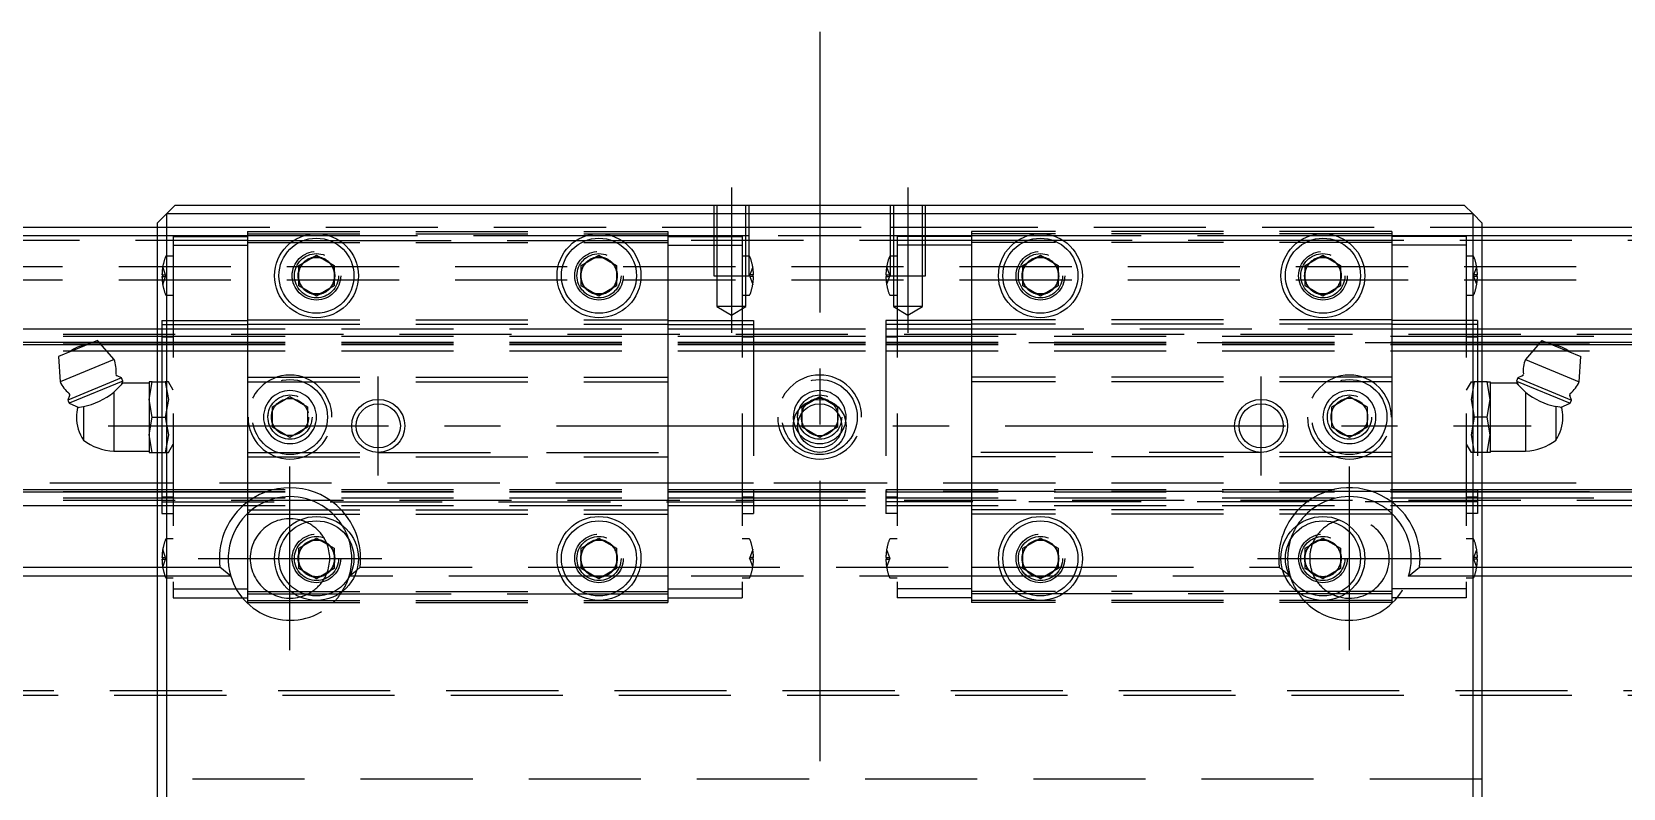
# Model space of a CAD drawing. Extents: x -10 to 750, y -346 to 120.
# Drawn here: x 110.8 to 291, y 34 to 119.6 of the extents above; entities that cross this region are included whole.
import ezdxf

# ---------------------------------------------------------------- set-up
doc = ezdxf.new("R2010")
doc.units = 0
doc.linetypes.add('CENTER', pattern=[50.8, 31.75, -6.35, 6.35, -6.35])
doc.linetypes.add('DASHED', pattern=[19.05, 12.7, -6.35])
doc.layers.get('0').update_dxf_attribs({"linetype": 'CONTINUOUS'})
doc.layers.add('CENTER', color=1, linetype='CENTER')

msp = doc.modelspace()

# ---------------------------------------------------------------- linework, layer by layer
at = {"color": 7, "linetype": 'CONTINUOUS'}
for p, q in [((126, 99), (127, 100)), ((127, 100), (273, 100)), ((273, 100), (274, 99)), ((2, 97.5), (125, 97.5)), ((125, 98), (126, 99)), ((125, -98), (125, 98)), ((274, 99), (126, 99)), ((126, 99), (126, -99)), ((274, 99), (275, 98)), ((274, -99), (274, 99)), ((275, 98), (275, -98)), ((275, 97.5), (398, 97.5)), ((125, 96.5), (1, 96.5)), ((399, 96.5), (275, 96.5)), ((141, 93.15), (143, 94.31)), ((143, 94.31), (145, 93.15)), ((173, 93.15), (175, 94.31)), ((175, 94.31), (177, 93.15)), ((223, 93.15), (225, 94.31)), ((225, 94.31), (227, 93.15)), ((255, 93.15), (257, 94.31)), ((257, 94.31), (259, 93.15)), ((141, 90.85), (141, 93.15)), ((145, 93.15), (145, 90.85)), ((173, 90.85), (173, 93.15)), ((177, 93.15), (177, 90.85)), ((223, 90.85), (223, 93.15)), ((227, 93.15), (227, 90.85)), ((255, 90.85), (255, 93.15)), ((259, 93.15), (259, 90.85)), ((143, 89.69), (141, 90.85)), ((145, 90.85), (143, 89.69)), ((175, 89.69), (173, 90.85)), ((177, 90.85), (175, 89.69)), ((225, 89.69), (223, 90.85)), ((227, 90.85), (225, 89.69)), ((257, 89.69), (255, 90.85)), ((259, 90.85), (257, 89.69)), ((0, 86), (125, 86)), ((275, 86), (400, 86)), ((0, 84.48), (117.73, 84.48)), ((0, 84.2), (117.05, 84.2)), ((118.2, 84.68), (113.77, 82.84)), ((120.07, 82.53), (118.2, 84.68)), ((118.37, 84.48), (125, 84.48)), ((118.62, 84.2), (125, 84.2)), ((275, 84.48), (281.63, 84.48)), ((275, 84.2), (281.38, 84.2)), ((281.8, 84.68), (279.93, 82.53)), ((281.8, 84.68), (286.23, 82.84)), ((282.27, 84.48), (400, 84.48)), ((282.95, 84.2), (400, 84.2)), ((113.77, 82.84), (113.97, 80)), ((120.07, 82.53), (113.97, 80)), ((279.93, 82.53), (286.03, 80)), ((286.03, 80), (286.23, 82.84)), ((120.93, 80.45), (114.83, 77.93)), ((121.08, 80.08), (114.98, 77.56)), ((120.04, 78.83), (121.08, 79.85)), ((120.93, 80.45), (120.42, 80.66)), ((120.9, 79.64), (121.08, 80.08)), ((121.08, 80.08), (120.93, 80.45)), ((124.04, 79.85), (121.08, 79.85)), ((124.4, 80), (124.04, 80)), ((124.04, 80), (124.04, 78)), ((124.04, 78), (124.4, 80)), ((124.4, 80), (125, 80)), ((275.6, 80), (275, 80)), ((275.6, 80), (275.96, 80)), ((275.96, 78), (275.6, 80)), ((275.96, 80), (275.96, 78)), ((278.92, 79.85), (275.96, 79.85)), ((279.07, 80.45), (278.92, 80.08)), ((278.92, 80.08), (279.1, 79.64)), ((278.92, 80.08), (285.02, 77.56)), ((279.96, 78.83), (278.92, 79.85)), ((279.58, 80.66), (279.07, 80.45)), ((279.07, 80.45), (285.17, 77.93)), ((115.04, 78.44), (114.83, 77.93)), ((114.83, 77.93), (114.98, 77.56)), ((114.98, 77.56), (116.1, 77.09)), ((120.04, 78.83), (120.04, 72.15)), ((124.4, 76), (124.04, 78)), ((124.04, 78), (124.04, 74)), ((275.6, 76), (275.96, 78)), ((275.96, 78), (275.96, 74)), ((279.96, 78.83), (279.96, 72.15)), ((283.9, 77.09), (285.02, 77.56)), ((285.17, 77.93), (284.96, 78.44)), ((285.02, 77.56), (285.17, 77.93)), ((115.94, 77.07), (116.6, 77.18)), ((116.6, 77.18), (116.6, 73.4)), ((124.04, 74), (124.4, 76)), ((124.4, 76), (125, 76)), ((275.6, 76), (275, 76)), ((275.96, 74), (275.6, 76)), ((284.06, 77.07), (283.4, 77.18)), ((283.4, 77.18), (283.4, 73.4)), ((124.04, 74), (124.04, 72)), ((124.4, 72), (124.04, 74)), ((275.6, 72), (275.96, 74)), ((275.96, 74), (275.96, 72)), ((120.04, 72.15), (124.04, 72.15)), ((275.96, 72.15), (279.96, 72.15)), ((124.04, 72), (124.4, 72)), ((124.4, 72), (125, 72)), ((275.6, 72), (275, 72)), ((275.96, 72), (275.6, 72)), ((0, 67.8), (125, 67.8)), ((0, 67.52), (125, 67.52)), ((275, 67.8), (400, 67.8)), ((275, 67.52), (400, 67.52)), ((0, 66), (125, 66)), ((275, 66), (400, 66)), ((141, 61.15), (143, 62.31)), ((143, 62.31), (145, 61.15)), ((173, 61.15), (175, 62.31)), ((175, 62.31), (177, 61.15)), ((223, 61.15), (225, 62.31)), ((225, 62.31), (227, 61.15)), ((255, 61.15), (257, 62.31)), ((257, 62.31), (259, 61.15)), ((141, 58.85), (141, 61.15)), ((145, 61.15), (145, 58.85)), ((173, 58.85), (173, 61.15)), ((177, 61.15), (177, 58.85)), ((223, 58.85), (223, 61.15)), ((227, 61.15), (227, 58.85)), ((255, 58.85), (255, 61.15)), ((259, 61.15), (259, 58.85)), ((125, 58), (26.71, 58)), ((27.94, 59), (125, 59)), ((143, 57.69), (141, 58.85)), ((145, 58.85), (143, 57.69)), ((175, 57.69), (173, 58.85)), ((177, 58.85), (175, 57.69)), ((225, 57.69), (223, 58.85)), ((227, 58.85), (225, 57.69)), ((257, 57.69), (255, 58.85)), ((259, 58.85), (257, 57.69)), ((275, 59), (372.06, 59)), ((373.29, 58), (275, 58))]:
    msp.add_line(p, q, dxfattribs=at)
at = {"color": 3, "linetype": 'DASHED'}
for p, q in [((188, 100), (188, 92)), ((188.35, 100), (188.35, 92)), ((191.65, 92), (191.65, 100)), ((192, 92), (192, 100)), ((208, 100), (208, 92)), ((208.35, 100), (208.35, 92)), ((211.65, 92), (211.65, 100)), ((212, 92), (212, 100)), ((125, 97.5), (188, 97.5)), ((188, 97.5), (192, 97.5)), ((192, 97.5), (208, 97.5)), ((208, 97.5), (212, 97.5)), ((212, 97.5), (275, 97.5)), ((135.2, 96), (0.5, 96)), ((135.2, 96.5), (125, 96.5)), ((126.77, 96.45), (126.77, 95.45)), ((126.77, 96.45), (135.2, 96.45)), ((135.2, 97), (135.2, 96)), ((135.2, 97), (182.8, 97)), ((135.2, 96.75), (182.8, 96.75)), ((141.48, 96.5), (135.2, 96.5)), ((135.2, 96), (135.2, 87)), ((135.2, 96), (140.44, 96)), ((135.2, 95.75), (182.8, 95.75)), ((140.44, 96), (141.56, 96)), ((144.52, 96.5), (141.48, 96.5)), ((141.56, 96), (144.44, 96)), ((144.44, 96), (145.56, 96)), ((173.48, 96.5), (144.52, 96.5)), ((145.56, 96), (172.44, 96)), ((172.44, 96), (173.56, 96)), ((176.52, 96.5), (173.48, 96.5)), ((173.56, 96), (176.44, 96)), ((176.44, 96), (177.56, 96)), ((182.8, 96.5), (176.52, 96.5)), ((177.56, 96), (182.8, 96)), ((182.8, 97), (182.8, 96)), ((188, 96.5), (182.8, 96.5)), ((182.8, 96.45), (188, 96.45)), ((182.8, 96), (182.8, 87)), ((217.2, 96), (182.8, 96)), ((192, 96.5), (188, 96.5)), ((188, 96.45), (191.23, 96.45)), ((191.23, 96.45), (191.23, 95.45)), ((208, 96.5), (192, 96.5)), ((212, 96.5), (208, 96.5)), ((208.77, 96.45), (208.77, 95.45)), ((212, 96.45), (208.77, 96.45)), ((217.2, 96.5), (212, 96.5)), ((217.2, 96.45), (212, 96.45)), ((217.2, 97), (217.2, 96)), ((264.8, 97), (217.2, 97)), ((264.8, 96.75), (217.2, 96.75)), ((223.48, 96.5), (217.2, 96.5)), ((217.2, 96), (217.2, 87)), ((222.44, 96), (217.2, 96)), ((264.8, 95.75), (217.2, 95.75)), ((223.56, 96), (222.44, 96)), ((226.52, 96.5), (223.48, 96.5)), ((226.44, 96), (223.56, 96)), ((227.56, 96), (226.44, 96)), ((255.48, 96.5), (226.52, 96.5)), ((254.44, 96), (227.56, 96)), ((255.56, 96), (254.44, 96)), ((258.52, 96.5), (255.48, 96.5)), ((258.44, 96), (255.56, 96)), ((259.56, 96), (258.44, 96)), ((264.8, 96.5), (258.52, 96.5)), ((264.8, 96), (259.56, 96)), ((264.8, 97), (264.8, 96)), ((275, 96.5), (264.8, 96.5)), ((273.23, 96.45), (264.8, 96.45)), ((264.8, 96), (264.8, 87)), ((399.5, 96), (264.8, 96)), ((273.23, 96.45), (273.23, 95.45)), ((126.77, 94.2), (125.99, 94.2)), ((126.77, 95.45), (126.77, 56.55)), ((126.77, 95.45), (135.2, 95.45)), ((182.8, 95.45), (188, 95.45)), ((188, 95.45), (191.23, 95.45)), ((191.23, 95.45), (191.23, 56.55)), ((192, 94.2), (191.23, 94.2)), ((192.01, 94.2), (192, 94.2)), ((208, 94.2), (207.99, 94.2)), ((208.77, 94.2), (208, 94.2)), ((208.77, 95.45), (208.77, 56.55)), ((212, 95.45), (208.77, 95.45)), ((217.2, 95.45), (212, 95.45)), ((273.23, 95.45), (264.8, 95.45)), ((273.23, 95.45), (273.23, 56.55)), ((274.01, 94.2), (273.23, 94.2)), ((400, 93), (0, 93)), ((125.58, 92.1), (125.5, 92.1)), ((125.9, 92.1), (125.58, 93)), ((125.58, 92.1), (125.9, 92.1)), ((125.58, 91.9), (125.58, 92.1)), ((125.9, 92.1), (125.94, 92)), ((125.9, 91.9), (125.94, 92)), ((188, 92), (192, 92)), ((188.35, 92), (188.35, 88.5)), ((191.65, 88.5), (191.65, 92)), ((192.1, 92.1), (192.06, 92)), ((192.1, 91.9), (192.06, 92)), ((192.42, 93), (192.1, 92.1)), ((192.42, 92.1), (192.1, 92.1)), ((192.5, 92.1), (192.42, 92.1)), ((192.42, 92.1), (192.42, 91.9)), ((207.5, 92.1), (207.58, 92.1)), ((207.58, 93), (207.9, 92.1)), ((207.58, 92.1), (207.9, 92.1)), ((207.58, 92.1), (207.58, 91.9)), ((207.9, 92.1), (207.94, 92)), ((207.9, 91.9), (207.94, 92)), ((208, 92), (212, 92)), ((208.35, 92), (208.35, 88.5)), ((211.65, 88.5), (211.65, 92)), ((274.1, 92.1), (274.06, 92)), ((274.1, 91.9), (274.06, 92)), ((274.1, 92.1), (274.42, 93)), ((274.42, 92.1), (274.1, 92.1)), ((274.42, 91.9), (274.42, 92.1)), ((274.42, 92.1), (274.5, 92.1)), ((400, 91.5), (0, 91.5)), ((125.5, 91.9), (125.58, 91.9)), ((125.58, 91), (125.9, 91.9)), ((125.58, 91.9), (125.9, 91.9)), ((192.1, 91.9), (192.42, 91)), ((192.42, 91.9), (192.1, 91.9)), ((192.42, 91.9), (192.5, 91.9)), ((207.58, 91.9), (207.5, 91.9)), ((207.9, 91.9), (207.58, 91)), ((207.58, 91.9), (207.9, 91.9)), ((274.42, 91), (274.1, 91.9)), ((274.42, 91.9), (274.1, 91.9)), ((274.5, 91.9), (274.42, 91.9)), ((125.99, 89.8), (126.77, 89.8)), ((188.35, 88.5), (190, 87.55)), ((191.65, 88.5), (188.35, 88.5)), ((190, 87.55), (191.65, 88.5)), ((191.23, 89.8), (192.01, 89.8)), ((207.99, 89.8), (208.77, 89.8)), ((208.35, 88.5), (210, 87.55)), ((211.65, 88.5), (208.35, 88.5)), ((210, 87.55), (211.65, 88.5)), ((273.23, 89.8), (274.01, 89.8)), ((125.5, 86.93), (126.77, 86.93)), ((125.5, 86.93), (125.5, 84.33)), ((125.5, 86.92), (126.77, 86.92)), ((126.77, 86.93), (135.2, 86.93)), ((135.2, 87), (182.8, 87)), ((135.2, 87), (135.2, 86.5)), ((182.8, 87), (182.8, 86.5)), ((182.8, 86.93), (191.23, 86.93)), ((191.23, 86.93), (192.5, 86.93)), ((191.23, 86.92), (192.5, 86.92)), ((192.5, 86.93), (192.5, 84.33)), ((208.77, 86.93), (207.5, 86.93)), ((207.5, 86.93), (207.5, 84.33)), ((208.77, 86.92), (207.5, 86.92)), ((217.2, 86.93), (208.77, 86.93)), ((217.2, 87), (217.2, 86.5)), ((264.8, 87), (217.2, 87)), ((264.8, 87), (264.8, 86.5)), ((273.23, 86.93), (264.8, 86.93)), ((274.5, 86.93), (273.23, 86.93)), ((274.5, 86.92), (273.23, 86.92)), ((274.5, 86.93), (274.5, 84.33)), ((0, 85.4), (400, 85.4)), ((0, 85.15), (125, 85.15)), ((125, 86), (125.5, 86)), ((125, 85.15), (125.5, 85.15)), ((125.5, 86.46), (126.77, 86.46)), ((125.5, 86), (126.77, 86)), ((125.5, 85.15), (126.77, 85.15)), ((125.5, 85.08), (126.77, 85.08)), ((126.77, 86.46), (135.2, 86.46)), ((126.77, 86), (182.8, 86)), ((126.77, 85.15), (192.5, 85.15)), ((135.2, 86.5), (135.2, 80.5)), ((135.2, 86.5), (182.8, 86.5)), ((182.8, 86.5), (182.8, 80.5)), ((182.8, 86.46), (191.23, 86.46)), ((182.8, 86), (192.5, 86)), ((191.23, 86.46), (192.5, 86.46)), ((191.23, 85.08), (192.5, 85.08)), ((192.5, 86), (207.5, 86)), ((192.5, 85.15), (207.5, 85.15)), ((208.77, 86.46), (207.5, 86.46)), ((207.5, 86), (217.2, 86)), ((207.5, 85.15), (274.5, 85.15)), ((207.5, 85.08), (208.77, 85.08)), ((217.2, 86.46), (208.77, 86.46)), ((217.2, 86.5), (217.2, 80.5)), ((264.8, 86.5), (217.2, 86.5)), ((217.2, 86), (264.8, 86)), ((264.8, 86.5), (264.8, 80.5)), ((273.23, 86.46), (264.8, 86.46)), ((264.8, 86), (274.5, 86)), ((274.5, 86.46), (273.23, 86.46)), ((273.23, 85.08), (274.5, 85.08)), ((274.5, 86), (275, 86)), ((274.5, 85.15), (275, 85.15)), ((275, 85.15), (400, 85.15)), ((0, 84.42), (125.5, 84.42)), ((0, 83.5), (125.5, 83.5)), ((117.05, 84.2), (118.62, 84.2)), ((117.73, 84.48), (118.37, 84.48)), ((125, 84.48), (125.5, 84.48)), ((125, 84.2), (125.5, 84.2)), ((125.5, 84.48), (126.77, 84.48)), ((125.5, 84.42), (126.77, 84.42)), ((125.5, 84.33), (125.5, 80)), ((125.5, 84.2), (126.77, 84.2)), ((125.5, 83.5), (126.77, 83.5)), ((126.77, 84.48), (192.5, 84.48)), ((126.77, 84.42), (192.5, 84.42)), ((126.77, 84.2), (192.5, 84.2)), ((126.77, 83.5), (192.5, 83.5)), ((192.5, 84.48), (207.5, 84.48)), ((192.5, 84.42), (207.5, 84.42)), ((192.5, 84.33), (192.5, 67.67)), ((192.5, 84.2), (207.5, 84.2)), ((192.5, 83.5), (207.5, 83.5)), ((207.5, 84.48), (274.5, 84.48)), ((274.5, 84.42), (207.5, 84.42)), ((207.5, 84.42), (274.5, 84.42)), ((207.5, 84.33), (207.5, 67.67)), ((207.5, 84.2), (274.5, 84.2)), ((207.5, 83.5), (274.5, 83.5)), ((207.5, 83.5), (274.5, 83.5)), ((274.5, 84.48), (275, 84.48)), ((274.5, 84.42), (400, 84.42)), ((274.5, 84.33), (274.5, 67.67)), ((274.5, 84.2), (275, 84.2)), ((274.5, 83.5), (400, 83.5)), ((281.38, 84.2), (282.95, 84.2)), ((281.63, 84.48), (282.27, 84.48)), ((125, 80), (125.87, 80)), ((125.5, 80), (125.5, 72)), ((126.22, 80), (125.87, 80)), ((125.87, 80), (126.22, 78)), ((126.77, 79.06), (126.22, 80)), ((135.2, 80.5), (182.8, 80.5)), ((135.2, 80.5), (135.2, 80)), ((135.2, 80), (135.2, 72)), ((135.2, 80), (182.8, 80)), ((182.8, 80.5), (182.8, 80)), ((182.8, 80), (182.8, 72)), ((217.2, 80.5), (217.2, 80)), ((264.8, 80.5), (217.2, 80.5)), ((217.2, 80), (217.2, 72)), ((264.8, 80), (217.2, 80)), ((264.8, 80.5), (264.8, 80)), ((264.8, 80), (264.8, 72)), ((273.78, 80), (273.23, 79.06)), ((273.78, 80), (274.13, 80)), ((274.13, 80), (273.78, 78)), ((275, 80), (274.13, 80)), ((126.22, 78), (125.87, 76)), ((138, 77.15), (140, 78.31)), ((140, 78.31), (142, 77.15)), ((198, 77.15), (200, 78.31)), ((200, 78.31), (202, 77.15)), ((258, 77.15), (260, 78.31)), ((260, 78.31), (262, 77.15)), ((273.78, 78), (274.13, 76)), ((125, 76), (125.87, 76)), ((125.87, 76), (126.22, 74)), ((137.5, 76), (137.53, 76.41)), ((138, 74.85), (138, 77.15)), ((142, 77.15), (142, 74.85)), ((197.5, 76), (197.53, 76.41)), ((198, 76.5), (198, 77.15)), ((198, 74.85), (198, 76.5)), ((202, 77.15), (202, 76.5)), ((202, 76.5), (202, 74.85)), ((257.5, 76), (257.53, 76.41)), ((258, 74.85), (258, 77.15)), ((262, 77.15), (262, 74.85)), ((274.13, 76), (273.78, 74)), ((275, 76), (274.13, 76)), ((126.22, 74), (125.87, 72)), ((140, 73.69), (138, 74.85)), ((142, 74.85), (140, 73.69)), ((200, 73.69), (198, 74.85)), ((202, 74.85), (200, 73.69)), ((260, 73.69), (258, 74.85)), ((262, 74.85), (260, 73.69)), ((273.78, 74), (274.13, 72)), ((126.22, 72), (126.77, 72.94)), ((273.23, 72.94), (273.78, 72)), ((125, 72), (125.87, 72)), ((125.5, 72), (125.5, 67.67)), ((125.87, 72), (126.22, 72)), ((135.2, 72), (150, 72)), ((135.2, 72), (135.2, 71.5)), ((135.2, 71.5), (135.2, 65.5)), ((135.2, 71.5), (182.8, 71.5)), ((150, 72), (182.8, 72)), ((182.8, 72), (182.8, 71.5)), ((182.8, 71.5), (182.8, 65.5)), ((217.2, 72), (217.2, 71.5)), ((250, 72), (217.2, 72)), ((217.2, 71.5), (217.2, 65.5)), ((264.8, 71.5), (217.2, 71.5)), ((264.8, 72), (250, 72)), ((264.8, 72), (264.8, 71.5)), ((264.8, 71.5), (264.8, 65.5)), ((274.13, 72), (273.78, 72)), ((275, 72), (274.13, 72)), ((125.5, 68.5), (0, 68.5)), ((126.77, 68.5), (125.5, 68.5)), ((182.8, 68.5), (126.77, 68.5)), ((192.5, 68.5), (182.8, 68.5)), ((207.5, 68.5), (192.5, 68.5)), ((264.8, 68.5), (207.5, 68.5)), ((274.5, 68.5), (264.8, 68.5)), ((400, 68.5), (274.5, 68.5)), ((0, 67.58), (125.5, 67.58)), ((0, 66.85), (125, 66.85)), ((125, 67.8), (125.5, 67.8)), ((125, 67.52), (125.5, 67.52)), ((125, 66.85), (125.5, 66.85)), ((125.5, 67.8), (126.77, 67.8)), ((125.5, 67.67), (125.5, 65.07)), ((125.5, 67.58), (126.77, 67.58)), ((125.5, 67.52), (126.77, 67.52)), ((126.77, 66.92), (125.5, 66.92)), ((125.5, 66.85), (126.77, 66.85)), ((126.77, 67.8), (182.8, 67.8)), ((126.77, 67.58), (182.8, 67.58)), ((126.77, 67.52), (182.8, 67.52)), ((126.77, 66.85), (182.8, 66.85)), ((182.8, 67.8), (192.5, 67.8)), ((182.8, 67.58), (192.5, 67.58)), ((182.8, 67.52), (192.5, 67.52)), ((182.8, 66.85), (192.5, 66.85)), ((192.5, 66.92), (191.23, 66.92)), ((192.5, 67.8), (207.5, 67.8)), ((192.5, 67.67), (192.5, 65.07)), ((192.5, 67.58), (207.5, 67.58)), ((192.5, 67.52), (207.5, 67.52)), ((192.5, 66.85), (207.5, 66.85)), ((207.5, 67.8), (264.8, 67.8)), ((207.5, 67.67), (207.5, 65.07)), ((264.8, 67.58), (207.5, 67.58)), ((207.5, 67.52), (264.8, 67.52)), ((208.77, 66.92), (207.5, 66.92)), ((207.5, 66.85), (264.8, 66.85)), ((264.8, 67.8), (274.5, 67.8)), ((274.5, 67.58), (264.8, 67.58)), ((264.8, 67.52), (274.5, 67.52)), ((264.8, 66.85), (274.5, 66.85)), ((274.5, 66.92), (273.23, 66.92)), ((274.5, 67.8), (275, 67.8)), ((274.5, 67.67), (274.5, 65.07)), ((274.5, 67.58), (400, 67.58)), ((274.5, 67.52), (275, 67.52)), ((274.5, 66.85), (275, 66.85)), ((275, 66.85), (400, 66.85)), ((0, 66.6), (400, 66.6)), ((125, 66), (125.5, 66)), ((125.5, 66.4), (192.5, 66.4)), ((125.5, 66), (126.77, 66)), ((125.5, 65.08), (126.77, 65.08)), ((125.5, 65.07), (126.77, 65.07)), ((126.77, 66), (182.8, 66)), ((135.2, 65.5), (182.8, 65.5)), ((135.2, 65.5), (135.2, 65)), ((135.2, 65), (135.2, 56)), ((135.2, 65), (182.8, 65)), ((182.8, 66), (192.5, 66)), ((182.8, 65.5), (182.8, 65)), ((182.8, 65), (182.8, 56)), ((191.23, 65.08), (192.5, 65.08)), ((191.23, 65.07), (192.5, 65.07)), ((192.5, 66), (207.5, 66)), ((274.5, 66.4), (207.5, 66.4)), ((207.5, 66), (264.8, 66)), ((208.77, 65.08), (207.5, 65.08)), ((208.77, 65.07), (207.5, 65.07)), ((217.2, 65.5), (217.2, 65)), ((264.8, 65.5), (217.2, 65.5)), ((217.2, 65), (217.2, 56)), ((264.8, 65), (217.2, 65)), ((264.8, 66), (274.5, 66)), ((264.8, 65.5), (264.8, 65)), ((264.8, 65), (264.8, 56)), ((274.5, 65.08), (273.23, 65.08)), ((274.5, 65.07), (273.23, 65.07)), ((274.5, 66), (275, 66)), ((126.77, 62.2), (125.99, 62.2)), ((192.01, 62.2), (191.23, 62.2)), ((208.77, 62.2), (207.99, 62.2)), ((274.01, 62.2), (273.23, 62.2)), ((125.58, 60.1), (125.5, 60.1)), ((125.5, 59.9), (125.58, 59.9)), ((125.9, 60.1), (125.58, 61)), ((125.58, 60.1), (125.9, 60.1)), ((125.58, 59.9), (125.58, 60.1)), ((125.58, 59), (125.9, 59.9)), ((125.58, 59.9), (125.9, 59.9)), ((125.9, 60.1), (125.94, 60)), ((125.9, 59.9), (125.94, 60)), ((192.1, 60.1), (192.06, 60)), ((192.1, 59.9), (192.06, 60)), ((192.42, 61), (192.1, 60.1)), ((192.42, 60.1), (192.1, 60.1)), ((192.1, 59.9), (192.42, 59)), ((192.42, 59.9), (192.1, 59.9)), ((192.5, 60.1), (192.42, 60.1)), ((192.42, 60.1), (192.42, 59.9)), ((192.42, 59.9), (192.5, 59.9)), ((207.5, 60.1), (207.58, 60.1)), ((207.58, 59.9), (207.5, 59.9)), ((207.58, 61), (207.9, 60.1)), ((207.58, 60.1), (207.9, 60.1)), ((207.58, 60.1), (207.58, 59.9)), ((207.9, 59.9), (207.58, 59)), ((207.58, 59.9), (207.9, 59.9)), ((207.9, 60.1), (207.94, 60)), ((207.9, 59.9), (207.94, 60)), ((274.1, 60.1), (274.06, 60)), ((274.1, 59.9), (274.06, 60)), ((274.1, 60.1), (274.42, 61)), ((274.42, 60.1), (274.1, 60.1)), ((274.42, 59), (274.1, 59.9)), ((274.42, 59.9), (274.1, 59.9)), ((274.42, 59.9), (274.42, 60.1)), ((274.42, 60.1), (274.5, 60.1)), ((274.5, 59.9), (274.42, 59.9)), ((125, 59), (125.58, 59)), ((125.84, 58), (125, 58)), ((125.58, 59), (126.77, 59)), ((126.77, 58), (125.84, 58)), ((125.99, 57.8), (126.77, 57.8)), ((126.77, 59), (132.06, 59)), ((133.29, 58), (126.77, 58)), ((133.29, 58), (132.06, 59)), ((146.71, 58), (147.56, 58.68)), ((146.75, 58), (146.71, 58)), ((147.31, 58), (146.75, 58)), ((170.69, 58), (147.31, 58)), ((147.56, 58.68), (147.94, 59)), ((147.94, 59), (170.36, 59)), ((170.36, 59), (170.87, 59)), ((171.25, 58), (170.69, 58)), ((170.87, 59), (172.44, 59)), ((173.11, 58), (171.25, 58)), ((172.44, 59), (172.71, 59)), ((172.71, 59), (173, 59)), ((173, 59), (173.15, 59)), ((173.5, 58), (173.11, 58)), ((173.15, 59), (173.2, 59)), ((173.2, 59), (176.8, 59)), ((174.36, 58), (173.5, 58)), ((174.46, 58), (174.36, 58)), ((174.5, 58), (174.46, 58)), ((175.5, 58), (174.5, 58)), ((175.54, 58), (175.5, 58)), ((175.64, 58), (175.54, 58)), ((176.5, 58), (175.64, 58)), ((176.89, 58), (176.5, 58)), ((176.8, 59), (176.85, 59)), ((176.85, 59), (177, 59)), ((178.75, 58), (176.89, 58)), ((177, 59), (177.29, 59)), ((177.29, 59), (177.56, 59)), ((177.56, 59), (179.13, 59)), ((179.31, 58), (178.75, 58)), ((179.13, 59), (179.64, 59)), ((182.8, 58), (179.31, 58)), ((179.64, 59), (182.8, 59)), ((182.8, 59), (217.2, 59)), ((217.2, 58), (182.8, 58)), ((191.23, 57.8), (192.01, 57.8)), ((207.99, 57.8), (208.77, 57.8)), ((217.2, 59), (220.36, 59)), ((220.69, 58), (217.2, 58)), ((220.36, 59), (220.87, 59)), ((221.25, 58), (220.69, 58)), ((220.87, 59), (222.44, 59)), ((223.11, 58), (221.25, 58)), ((222.44, 59), (222.71, 59)), ((222.71, 59), (223, 59)), ((223, 59), (223.15, 59)), ((223.5, 58), (223.11, 58)), ((223.15, 59), (223.2, 59)), ((223.2, 59), (226.8, 59)), ((224.36, 58), (223.5, 58)), ((224.46, 58), (224.36, 58)), ((224.5, 58), (224.46, 58)), ((225.5, 58), (224.5, 58)), ((225.54, 58), (225.5, 58)), ((225.64, 58), (225.54, 58)), ((226.5, 58), (225.64, 58)), ((226.89, 58), (226.5, 58)), ((226.8, 59), (226.85, 59)), ((226.85, 59), (227, 59)), ((228.75, 58), (226.89, 58)), ((227, 59), (227.29, 59)), ((227.29, 59), (227.56, 59)), ((227.56, 59), (229.13, 59)), ((229.31, 58), (228.75, 58)), ((229.13, 59), (229.64, 59)), ((252.69, 58), (229.31, 58)), ((229.64, 59), (252.06, 59)), ((252.44, 58.68), (252.06, 59)), ((253.29, 58), (252.44, 58.68)), ((253.25, 58), (252.69, 58)), ((253.29, 58), (253.25, 58)), ((266.71, 58), (267.94, 59)), ((275, 58), (266.71, 58)), ((267.94, 59), (275, 59)), ((273.23, 57.8), (274.01, 57.8)), ((126.77, 56.55), (126.77, 55.55)), ((126.77, 56.55), (135.2, 56.55)), ((135.2, 56.25), (182.8, 56.25)), ((135.2, 56), (135.2, 55)), ((135.2, 56), (140.44, 56)), ((140.44, 56), (141.56, 56)), ((141.56, 56), (144.44, 56)), ((144.44, 56), (145.56, 56)), ((145.56, 56), (172.44, 56)), ((172.44, 56), (173.56, 56)), ((173.56, 56), (176.44, 56)), ((176.44, 56), (177.56, 56)), ((177.56, 56), (182.8, 56)), ((182.8, 56.55), (191.23, 56.55)), ((182.8, 56), (182.8, 55)), ((191.23, 56.55), (191.23, 55.55)), ((208.77, 56.55), (208.77, 55.55)), ((217.2, 56.55), (208.77, 56.55)), ((264.8, 56.25), (217.2, 56.25)), ((217.2, 56), (217.2, 55)), ((222.44, 56), (217.2, 56)), ((223.56, 56), (222.44, 56)), ((226.44, 56), (223.56, 56)), ((227.56, 56), (226.44, 56)), ((254.44, 56), (227.56, 56)), ((255.56, 56), (254.44, 56)), ((258.44, 56), (255.56, 56)), ((259.56, 56), (258.44, 56)), ((264.8, 56), (259.56, 56)), ((273.23, 56.55), (264.8, 56.55)), ((264.8, 56), (264.8, 55)), ((273.23, 56.55), (273.23, 55.55)), ((126.77, 55.55), (135.2, 55.55)), ((135.2, 55.25), (182.8, 55.25)), ((135.2, 55), (182.8, 55)), ((182.8, 55.55), (191.23, 55.55)), ((217.2, 55.55), (208.77, 55.55)), ((264.8, 55.25), (217.2, 55.25)), ((264.8, 55), (217.2, 55)), ((273.23, 55.55), (264.8, 55.55)), ((399.5, 44.5), (0.5, 44.5)), ((399, 45), (1, 45)), ((275, 35), (125, 35))]:
    msp.add_line(p, q, dxfattribs=at)
at = {"color": 7, "linetype": 'CONTINUOUS'}
for centre, radius in [((143, 92), 4.75), ((143, 92), 4.25), ((175, 92), 4.75), ((175, 92), 4.25), ((225, 92), 4.75), ((225, 92), 4.25), ((257, 92), 4.75), ((257, 92), 4.25), ((200, 75), 3), ((150, 75), 2.5), ((200, 75), 2.5), ((250, 75), 2.5), ((143, 60), 4.75), ((143, 60), 4.25), ((175, 60), 4.75), ((175, 60), 4.25), ((225, 60), 4.75), ((225, 60), 4.25), ((257, 60), 4.75), ((257, 60), 4.25)]:
    msp.add_circle(centre, radius, dxfattribs=at)
at = {"color": 3, "linetype": 'DASHED'}
for centre, radius in [((143, 92), 2.75), ((143, 92), 2.5), ((143, 92), 2.07), ((175, 92), 2.75), ((175, 92), 2.5), ((175, 92), 2.07), ((225, 92), 2.75), ((225, 92), 2.5), ((225, 92), 2.07), ((257, 92), 2.75), ((257, 92), 2.5), ((257, 92), 2.07), ((140, 76), 4.25), ((200, 76), 4.25), ((260, 76), 4.25), ((140, 76), 2.5), ((140, 76), 2.1), ((200, 76), 2.5), ((260, 76), 2.5), ((143, 60), 2.75), ((143, 60), 2.5), ((143, 60), 2.07), ((175, 60), 2.75), ((175, 60), 2.5), ((175, 60), 2.07), ((225, 60), 2.75), ((225, 60), 2.5), ((225, 60), 2.07), ((257, 60), 2.75), ((257, 60), 2.5), ((257, 60), 2.07)]:
    msp.add_circle(centre, radius, dxfattribs=at)
at = {"color": 3, "linetype": 'CONTINUOUS'}
for centre in [(150, 75), (250, 75)]:
    msp.add_circle(centre, 3, dxfattribs=at)
at = {"color": 3, "linetype": 'DASHED'}
for centre, radius, start, end in [((131.5, 92), 6, 159.1494, 170.4059), ((125.99, 94.1), 0.1, 90, 159.1494), ((143, 92), 2.1, 102.2472, 137.7528), ((143, 92), 2.06, 105.9141, 134.0859), ((143, 92), 2.06, 74.0859, 105.9141), ((143, 92), 2.1, 77.7528, 102.2472), ((143, 92), 2.1, 42.2472, 77.7528), ((143, 92), 2.06, 45.9141, 74.0859), ((175, 92), 2.1, 102.2472, 137.7528), ((175, 92), 2.06, 105.9141, 134.0859), ((175, 92), 2.06, 74.0859, 105.9141), ((175, 92), 2.1, 77.7528, 102.2472), ((175, 92), 2.1, 42.2472, 77.7528), ((175, 92), 2.06, 45.9141, 74.0859), ((192.01, 94.1), 0.1, 20.8506, 90), ((186.5, 92), 6, 9.5941, 20.8506), ((213.5, 92), 6, 159.1494, 170.4059), ((207.99, 94.1), 0.1, 90, 159.1494), ((225, 92), 2.1, 102.2472, 137.7528), ((225, 92), 2.06, 105.9141, 134.0859), ((225, 92), 2.06, 74.0859, 105.9141), ((225, 92), 2.1, 77.7528, 102.2472), ((225, 92), 2.1, 42.2472, 77.7528), ((225, 92), 2.06, 45.9141, 74.0859), ((257, 92), 2.1, 102.2472, 137.7528), ((257, 92), 2.06, 105.9141, 134.0859), ((257, 92), 2.06, 74.0859, 105.9141), ((257, 92), 2.1, 77.7528, 102.2472), ((257, 92), 2.1, 42.2472, 77.7528), ((257, 92), 2.06, 45.9141, 74.0859), ((274.01, 94.1), 0.1, 20.8506, 90), ((268.5, 92), 6, 9.5941, 20.8506), ((131.5, 92), 6, 170.4203, 179.0449), ((143, 92), 2.1, 162.2472, 180), ((143, 92), 2.1, 180, 197.7528), ((143, 92), 2.06, 165.9141, 194.0859), ((143, 92), 2.06, 134.0859, 165.9141), ((143, 92), 2.1, 137.7528, 162.2472), ((143, 92), 2.06, 14.0859, 45.9141), ((143, 92), 2.1, 17.7528, 42.2472), ((143, 92), 2.1, 342.2472, 17.7528), ((143, 92), 2.06, 0, 14.0859), ((143, 92), 2.06, 345.9141, 0), ((175, 92), 2.1, 162.2472, 180), ((175, 92), 2.1, 180, 197.7528), ((175, 92), 2.06, 165.9141, 194.0859), ((175, 92), 2.06, 134.0859, 165.9141), ((175, 92), 2.1, 137.7528, 162.2472), ((175, 92), 2.06, 14.0859, 45.9141), ((175, 92), 2.1, 17.7528, 42.2472), ((175, 92), 2.1, 342.2472, 17.7528), ((175, 92), 2.06, 0, 14.0859), ((175, 92), 2.06, 345.9141, 0), ((186.5, 92), 6, 0.9551, 9.5797), ((213.5, 92), 6, 170.4203, 179.0449), ((225, 92), 2.1, 162.2472, 180), ((225, 92), 2.1, 180, 197.7528), ((225, 92), 2.06, 165.9141, 180), ((225, 92), 2.06, 180, 194.0859), ((225, 92), 2.06, 134.0859, 165.9141), ((225, 92), 2.1, 137.7528, 162.2472), ((225, 92), 2.06, 14.0859, 45.9141), ((225, 92), 2.1, 17.7528, 42.2472), ((225, 92), 2.1, 342.2472, 17.7528), ((225, 92), 2.06, 345.9141, 14.0859), ((257, 92), 2.1, 162.2472, 180), ((257, 92), 2.1, 180, 197.7528), ((257, 92), 2.06, 165.9141, 180), ((257, 92), 2.06, 180, 194.0859), ((257, 92), 2.06, 134.0859, 165.9141), ((257, 92), 2.1, 137.7528, 162.2472), ((257, 92), 2.06, 14.0859, 45.9141), ((257, 92), 2.1, 17.7528, 42.2472), ((257, 92), 2.1, 342.2472, 17.7528), ((257, 92), 2.06, 345.9141, 14.0859), ((268.5, 92), 6, 0.9551, 9.5797), ((131.5, 92), 6, 180.9551, 189.5797), ((131.5, 92), 6, 189.5941, 200.8506), ((143, 92), 2.06, 194.0859, 225.9141), ((143, 92), 2.1, 197.7528, 222.2472), ((143, 92), 2.1, 222.2472, 257.7528), ((143, 92), 2.06, 225.9141, 254.0859), ((143, 92), 2.1, 282.2472, 317.7528), ((143, 92), 2.06, 285.9141, 314.0859), ((143, 92), 2.06, 314.0859, 345.9141), ((143, 92), 2.1, 317.7528, 342.2472), ((175, 92), 2.06, 194.0859, 225.9141), ((175, 92), 2.1, 197.7528, 222.2472), ((175, 92), 2.1, 222.2472, 257.7528), ((175, 92), 2.06, 225.9141, 254.0859), ((175, 92), 2.1, 282.2472, 317.7528), ((175, 92), 2.06, 285.9141, 314.0859), ((175, 92), 2.06, 314.0859, 345.9141), ((175, 92), 2.1, 317.7528, 342.2472), ((186.5, 92), 6, 339.1494, 350.4059), ((186.5, 92), 6, 350.4203, 359.0449), ((213.5, 92), 6, 180.9551, 189.5797), ((213.5, 92), 6, 189.5941, 200.8506), ((225, 92), 2.06, 194.0859, 225.9141), ((225, 92), 2.1, 197.7528, 222.2472), ((225, 92), 2.1, 222.2472, 257.7528), ((225, 92), 2.06, 225.9141, 254.0859), ((225, 92), 2.1, 282.2472, 317.7528), ((225, 92), 2.06, 285.9141, 314.0859), ((225, 92), 2.06, 314.0859, 345.9141), ((225, 92), 2.1, 317.7528, 342.2472), ((257, 92), 2.06, 194.0859, 225.9141), ((257, 92), 2.1, 197.7528, 222.2472), ((257, 92), 2.1, 222.2472, 257.7528), ((257, 92), 2.06, 225.9141, 254.0859), ((257, 92), 2.1, 282.2472, 317.7528), ((257, 92), 2.06, 285.9141, 314.0859), ((257, 92), 2.06, 314.0859, 345.9141), ((257, 92), 2.1, 317.7528, 342.2472), ((268.5, 92), 6, 339.1494, 350.4059), ((268.5, 92), 6, 350.4203, 359.0449), ((125.99, 89.9), 0.1, 200.8506, 270), ((143, 92), 2.06, 254.0859, 285.9141), ((143, 92), 2.1, 257.7528, 282.2472), ((175, 92), 2.06, 254.0859, 285.9141), ((175, 92), 2.1, 257.7528, 282.2472), ((192.01, 89.9), 0.1, 270, 339.1494), ((207.99, 89.9), 0.1, 200.8506, 270), ((225, 92), 2.06, 254.0859, 285.9141), ((225, 92), 2.1, 257.7528, 282.2472), ((257, 92), 2.06, 254.0859, 285.9141), ((257, 92), 2.1, 257.7528, 282.2472), ((274.01, 89.9), 0.1, 270, 339.1494), ((140, 76), 4.75, 0, 180), ((200, 76), 4.75, 0, 180), ((260, 76), 4.75, 0, 180), ((140, 76), 3, 0, 180), ((200, 76), 3, 0, 180), ((200, 76), 2.1, 102.2472, 137.7528), ((200, 76), 2.1, 77.7528, 102.2472), ((200, 76), 2.1, 42.2472, 77.7528), ((260, 76), 3, 0, 180), ((260, 76), 2.1, 102.2472, 137.7528), ((260, 76), 2.1, 257.7528, 102.2472), ((140, 76), 4.75, 180, 0), ((140, 76), 3, 180, 0), ((200, 76), 4.75, 180, 0), ((200, 76), 3, 180, 218.6822), ((200, 76), 2.1, 168.463, 180), ((200, 76), 2.1, 180, 197.7528), ((200, 76), 2.1, 162.2472, 168.463), ((200, 76), 2.1, 137.7528, 162.2472), ((200, 76), 2.1, 17.7528, 42.2472), ((200, 76), 2.1, 11.537, 17.7528), ((200, 76), 2.1, 342.2472, 11.537), ((200, 76), 3, 321.3178, 0), ((260, 76), 4.75, 180, 0), ((260, 76), 3, 180, 0), ((260, 76), 2.1, 162.2472, 180), ((260, 76), 2.1, 180, 197.7528), ((260, 76), 2.1, 137.7528, 162.2472), ((200, 76), 3, 218.6822, 321.3178), ((200, 76), 2.1, 197.7528, 222.2472), ((200, 76), 2.1, 222.2472, 257.7528), ((200, 76), 2.1, 257.7528, 282.2472), ((200, 76), 2.1, 282.2472, 317.7528), ((200, 76), 2.1, 317.7528, 342.2472), ((260, 76), 2.1, 197.7528, 222.2472), ((260, 76), 2.1, 222.2472, 257.7528), ((140, 60), 8, 48.5904, 131.4096), ((140, 60), 7, 58.9973, 121.0027), ((260, 60), 8, 53.1301, 131.4096), ((260, 60), 7, 58.9973, 121.0027), ((140, 60), 8, 131.4096, 187.1808), ((140, 60), 7, 121.0027, 196.6015), ((140, 60), 7, 32.4617, 58.9973), ((140, 60), 8, 352.8192, 48.5904), ((260, 60), 8, 131.4096, 187.1808), ((260, 60), 7, 121.0027, 147.5383), ((260, 60), 7, 46.7082, 58.9973), ((260, 60), 8, 48.5904, 53.1301), ((260, 60), 7, 343.3985, 46.7082), ((260, 60), 8, 352.8192, 48.5904), ((140, 60), 4.5, 75.6594, 180), ((140, 60), 4.5, 65.5215, 75.6594), ((140, 60), 4.5, 36.5593, 65.5215), ((140, 60), 7, 18.0303, 32.4617), ((260, 60), 7, 147.5383, 161.9697), ((260, 60), 4.5, 114.4785, 143.4407), ((260, 60), 4.5, 104.3406, 114.4785), ((260, 60), 4.5, 255.6594, 104.3406), ((131.5, 60), 6, 159.1494, 170.4059), ((125.99, 62.1), 0.1, 90, 159.1494), ((143, 60), 2.06, 134.0859, 165.9141), ((143, 60), 2.1, 137.7528, 162.2472), ((143, 60), 2.1, 102.2472, 137.7528), ((143, 60), 2.06, 105.9141, 134.0859), ((143, 60), 2.06, 74.0859, 105.9141), ((143, 60), 2.1, 77.7528, 102.2472), ((143, 60), 2.1, 42.2472, 77.7528), ((143, 60), 2.06, 45.9141, 74.0859), ((140, 60), 4.5, 31.5863, 36.5593), ((140, 60), 4.5, 22.202, 31.5863), ((140, 60), 4.5, 337.798, 22.202), ((143, 60), 2.06, 14.0859, 45.9141), ((143, 60), 2.1, 17.7528, 42.2472), ((140, 60), 7, 343.3985, 18.0303), ((175, 60), 2.06, 134.0859, 165.9141), ((175, 60), 2.1, 137.7528, 162.2472), ((175, 60), 2.1, 102.2472, 137.7528), ((175, 60), 2.06, 105.9141, 134.0859), ((175, 60), 2.06, 74.0859, 105.9141), ((175, 60), 2.1, 77.7528, 102.2472), ((175, 60), 2.1, 42.2472, 77.7528), ((175, 60), 2.06, 45.9141, 74.0859), ((175, 60), 2.06, 14.0859, 45.9141), ((175, 60), 2.1, 17.7528, 42.2472), ((192.01, 62.1), 0.1, 20.8506, 90), ((186.5, 60), 6, 9.5941, 20.8506), ((213.5, 60), 6, 159.1494, 170.4059), ((207.99, 62.1), 0.1, 90, 159.1494), ((225, 60), 2.06, 134.0859, 165.9141), ((225, 60), 2.1, 137.7528, 162.2472), ((225, 60), 2.1, 102.2472, 137.7528), ((225, 60), 2.06, 105.9141, 134.0859), ((225, 60), 2.06, 74.0859, 105.9141), ((225, 60), 2.1, 77.7528, 102.2472), ((225, 60), 2.1, 42.2472, 77.7528), ((225, 60), 2.06, 45.9141, 74.0859), ((225, 60), 2.06, 14.0859, 45.9141), ((225, 60), 2.1, 17.7528, 42.2472), ((260, 60), 7, 161.9697, 196.6015), ((257, 60), 2.06, 134.0859, 165.9141), ((257, 60), 2.1, 137.7528, 162.2472), ((257, 60), 2.1, 102.2472, 137.7528), ((260, 60), 4.5, 157.798, 180), ((257, 60), 2.06, 105.9141, 134.0859), ((260, 60), 4.5, 148.4137, 157.798), ((260, 60), 4.5, 143.4407, 148.4137), ((257, 60), 2.06, 74.0859, 105.9141), ((257, 60), 2.1, 77.7528, 102.2472), ((257, 60), 2.1, 42.2472, 77.7528), ((257, 60), 2.06, 45.9141, 74.0859), ((257, 60), 2.06, 14.0859, 45.9141), ((257, 60), 2.1, 17.7528, 42.2472), ((274.01, 62.1), 0.1, 20.8506, 90), ((268.5, 60), 6, 9.5941, 20.8506), ((131.5, 60), 6, 170.4203, 179.0449), ((131.5, 60), 6, 180.9551, 189.5797), ((140, 60), 4.5, 180, 284.3406), ((143, 60), 2.1, 162.2472, 180), ((143, 60), 2.1, 180, 197.7528), ((143, 60), 2.06, 165.9141, 194.0859), ((143, 60), 2.06, 194.0859, 225.9141), ((143, 60), 2.06, 314.0859, 345.9141), ((143, 60), 2.1, 342.2472, 17.7528), ((143, 60), 2.06, 0, 14.0859), ((143, 60), 2.06, 345.9141, 0), ((175, 60), 2.1, 162.2472, 180), ((175, 60), 2.1, 180, 197.7528), ((175, 60), 2.06, 165.9141, 194.0859), ((175, 60), 2.06, 194.0859, 225.9141), ((175, 60), 2.06, 314.0859, 345.9141), ((175, 60), 2.1, 342.2472, 17.7528), ((175, 60), 2.06, 0, 14.0859), ((175, 60), 2.06, 345.9141, 0), ((186.5, 60), 6, 0.9551, 9.5797), ((186.5, 60), 6, 350.4203, 359.0449), ((213.5, 60), 6, 170.4203, 179.0449), ((213.5, 60), 6, 180.9551, 189.5797), ((225, 60), 2.1, 162.2472, 180), ((225, 60), 2.1, 180, 197.7528), ((225, 60), 2.06, 165.9141, 180), ((225, 60), 2.06, 180, 194.0859), ((225, 60), 2.06, 194.0859, 225.9141), ((225, 60), 2.06, 314.0859, 345.9141), ((225, 60), 2.1, 342.2472, 17.7528), ((225, 60), 2.06, 345.9141, 14.0859), ((257, 60), 2.1, 162.2472, 180), ((257, 60), 2.1, 180, 197.7528), ((257, 60), 2.06, 165.9141, 180), ((257, 60), 2.06, 180, 194.0859), ((257, 60), 2.06, 194.0859, 225.9141), ((260, 60), 4.5, 180, 202.202), ((257, 60), 2.06, 314.0859, 345.9141), ((257, 60), 2.1, 342.2472, 17.7528), ((257, 60), 2.06, 345.9141, 14.0859), ((268.5, 60), 6, 0.9551, 9.5797), ((268.5, 60), 6, 350.4203, 359.0449), ((131.5, 60), 6, 189.5941, 200.8506), ((125.99, 57.9), 0.1, 200.8506, 270), ((140, 60), 7, 196.6015, 314.4153), ((143, 60), 2.1, 197.7528, 222.2472), ((143, 60), 2.1, 222.2472, 257.7528), ((143, 60), 2.06, 225.9141, 254.0859), ((143, 60), 2.06, 254.0859, 285.9141), ((143, 60), 2.1, 257.7528, 282.2472), ((143, 60), 2.1, 282.2472, 317.7528), ((143, 60), 2.06, 285.9141, 314.0859), ((140, 60), 4.5, 328.4137, 337.798), ((143, 60), 2.1, 317.7528, 342.2472), ((140, 60), 7, 327.5383, 341.9697), ((140, 60), 7, 341.9697, 343.3985), ((175, 60), 2.1, 197.7528, 222.2472), ((175, 60), 2.1, 222.2472, 257.7528), ((175, 60), 2.06, 225.9141, 254.0859), ((175, 60), 2.06, 254.0859, 285.9141), ((175, 60), 2.1, 257.7528, 282.2472), ((175, 60), 2.1, 282.2472, 317.7528), ((175, 60), 2.06, 285.9141, 314.0859), ((175, 60), 2.1, 317.7528, 342.2472), ((192.01, 57.9), 0.1, 270, 339.1494), ((186.5, 60), 6, 339.1494, 350.4059), ((213.5, 60), 6, 189.5941, 200.8506), ((207.99, 57.9), 0.1, 200.8506, 270), ((225, 60), 2.1, 197.7528, 222.2472), ((225, 60), 2.1, 222.2472, 257.7528), ((225, 60), 2.06, 225.9141, 254.0859), ((225, 60), 2.06, 254.0859, 285.9141), ((225, 60), 2.1, 257.7528, 282.2472), ((225, 60), 2.1, 282.2472, 317.7528), ((225, 60), 2.06, 285.9141, 314.0859), ((225, 60), 2.1, 317.7528, 342.2472), ((260, 60), 7, 196.6015, 198.0303), ((260, 60), 7, 198.0303, 212.4617), ((257, 60), 2.1, 197.7528, 222.2472), ((260, 60), 7, 225.5847, 343.3985), ((257, 60), 2.1, 222.2472, 257.7528), ((257, 60), 2.06, 225.9141, 254.0859), ((260, 60), 4.5, 202.202, 211.5863), ((257, 60), 2.06, 254.0859, 285.9141), ((257, 60), 2.1, 257.7528, 282.2472), ((257, 60), 2.1, 282.2472, 317.7528), ((257, 60), 2.06, 285.9141, 314.0859), ((257, 60), 2.1, 317.7528, 342.2472), ((274.01, 57.9), 0.1, 270, 339.1494), ((268.5, 60), 6, 339.1494, 350.4059), ((140, 60), 4.5, 284.3406, 294.4785), ((140, 60), 4.5, 294.4785, 323.4407), ((140, 60), 4.5, 323.4407, 328.4137), ((140, 60), 7, 314.4153, 327.5383), ((260, 60), 7, 212.4617, 225.5847), ((260, 60), 4.5, 211.5863, 216.5593), ((260, 60), 4.5, 216.5593, 245.5215), ((260, 60), 4.5, 245.5215, 255.6594)]:
    msp.add_arc(centre, radius, start, end, dxfattribs=at)
at = {"color": 7, "linetype": 'CONTINUOUS'}
for centre, radius, start, end in [((117.15, 80.95), 3.2, 112.5, 130.7094), ((117.15, 80.95), 3.2, 94.2906, 112.5), ((282.85, 80.95), 3.2, 67.5, 85.7094), ((282.85, 80.95), 3.2, 49.2906, 67.5), ((117.02, 81.27), 3.3, 353.1639, 22.4998), ((282.98, 81.27), 3.3, 157.5002, 186.8361), ((117.02, 81.27), 3.3, 202.5002, 231.8361), ((120.49, 80.85), 0.2, 173.1612, 247.4985), ((279.51, 80.85), 0.2, 292.5015, 6.8388), ((282.98, 81.27), 3.3, 308.1639, 337.4998), ((114.86, 78.51), 0.2, 337.5015, 51.8388), ((114.97, 85.01), 8, 281.7644, 309.3672), ((285.03, 85.01), 8, 230.6329, 258.2355), ((285.14, 78.51), 0.2, 128.1612, 202.4985), ((120.52, 76), 4.7, 166.8211, 179.9998), ((120.52, 76), 4.7, 180.0002, 213.5861), ((279.48, 76), 4.7, 326.4139, 359.9998), ((279.48, 76), 4.7, 0.0002, 13.1788), ((120.27, 78.15), 6, 232.2738, 267.8214), ((279.73, 78.15), 6, 272.1786, 307.7262)]:
    msp.add_arc(centre, radius, start, end, dxfattribs=at)
at = {"layer": 'CENTER', "color": 1, "linetype": 'CENTER'}
for p, q in [((200, 119.6), (200, -119.6)), ((190, 102), (190, 85.55)), ((210, 102), (210, 85.55)), ((150, 69.4), (150, 80.6)), ((250, 69.4), (250, 80.6)), ((119.4, 75), (280.6, 75)), ((140, 49.6), (140, 70.4)), ((260, 49.6), (260, 70.4)), ((129.6, 60), (150.4, 60)), ((249.6, 60), (270.4, 60))]:
    msp.add_line(p, q, dxfattribs=at)

doc.saveas('drawing.dxf')
